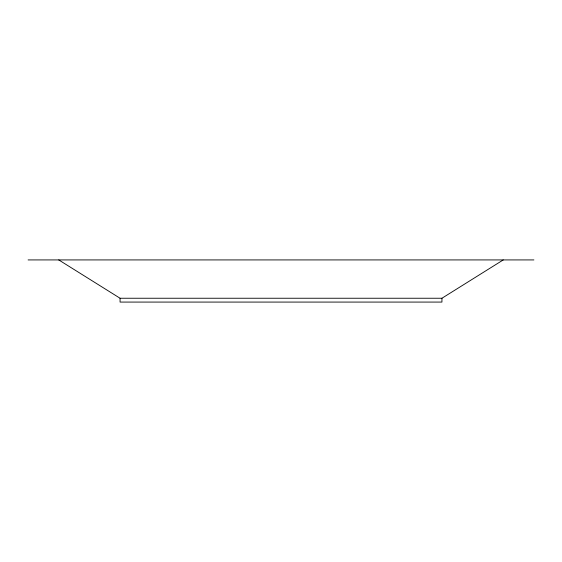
<?xml version="1.0" encoding="UTF-8"?>
<svg xmlns="http://www.w3.org/2000/svg" width="562" height="562" viewBox="0 0 562 562"><rect width="100%" height="100%" fill="white"/><g stroke="black" fill="none" stroke-linecap="round" stroke-linejoin="round"><path stroke-width="0.84" d="M58.757 259.925L120.064 298.246L441.936 298.246L503.243 259.925M28.1 259.925L533.9 259.925M441.936 298.246L441.936 302.075L120.064 302.075L120.064 298.246"/></g></svg>
